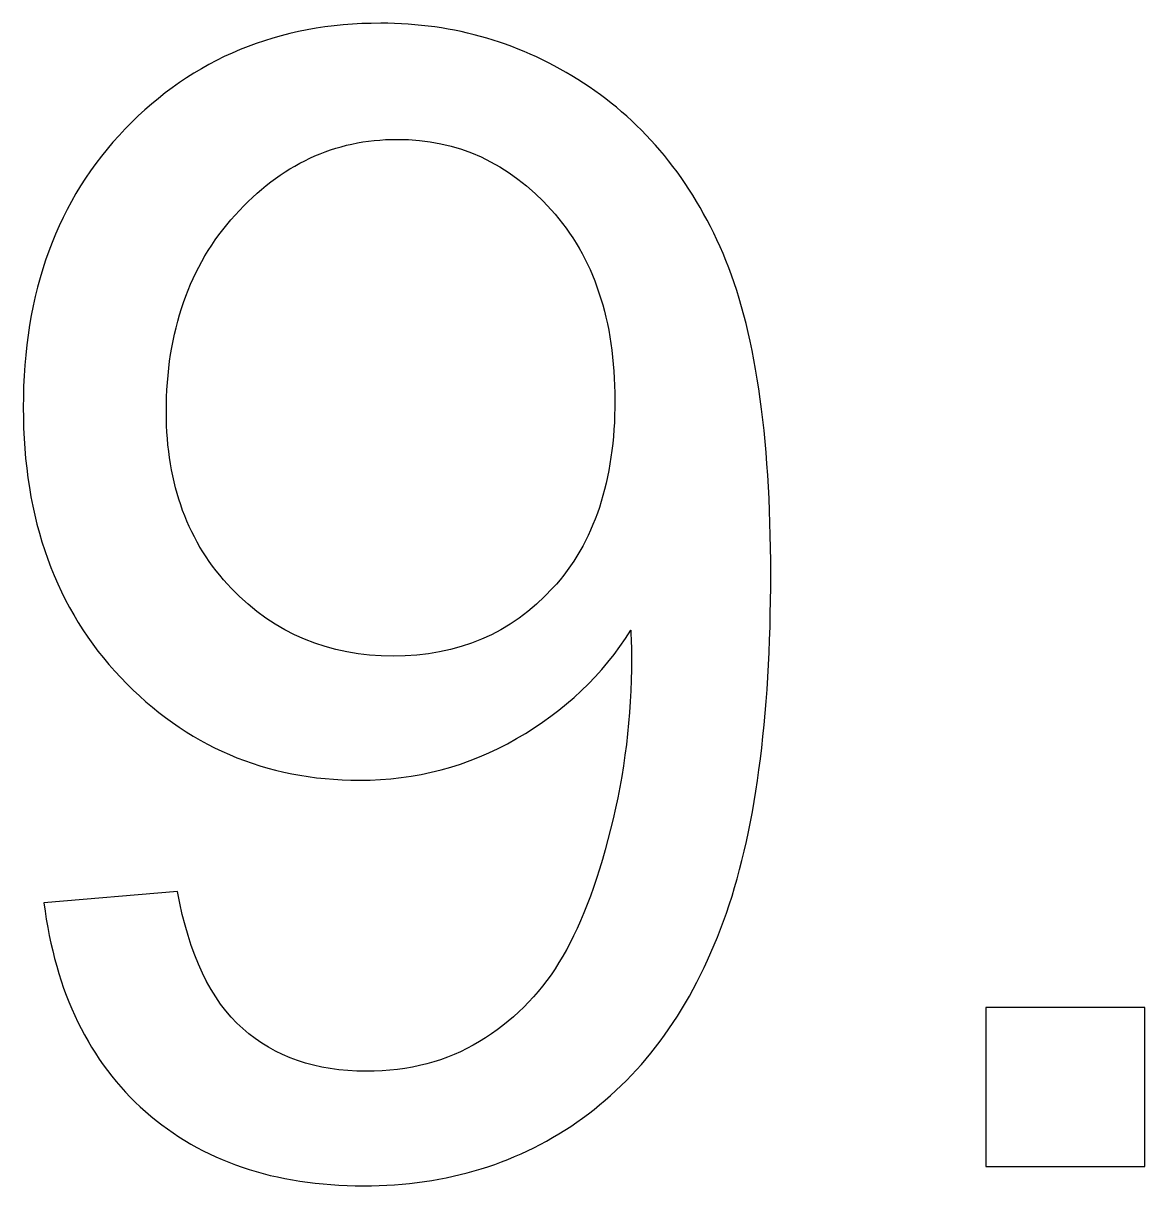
# Model space of a CAD drawing. Header units: millimetres. Extents: x -742 to 1487, y -1115 to 638.
# Drawn here: x 47.99 to 56.95, y -817.27 to -807.99 of the extents above; entities that cross this region are included whole.
import ezdxf

# ---------------------------------------------------------------- set-up
doc = ezdxf.new("R2010")
doc.units = ezdxf.units.MM
doc.layers.add('Layer 1', color=7, linetype='CONTINUOUS')

msp = doc.modelspace()

# ---------------------------------------------------------------- linework, layer by layer
at = {"layer": 'Layer 1', "color": 250}
for points, knots in [([(48.1585, -815.0096), (48.1585, -815.0096), (49.2253, -814.9207), (49.2253, -814.9207), (49.2253, -814.9207), (49.3163, -815.4245), (49.4899, -815.7885), (49.746, -816.015), (49.746, -816.015), (50.0021, -816.2415), (50.3302, -816.3558), (50.7324, -816.3558), (50.7324, -816.3558), (51.0753, -816.3558), (51.3758, -816.2775), (51.6362, -816.1187), (51.6362, -816.1187), (51.8965, -815.9621), (52.1082, -815.7525), (52.2712, -815.488), (52.2712, -815.488), (52.4342, -815.2255), (52.5718, -814.8699), (52.6839, -814.4233), (52.6839, -814.4233), (52.7961, -813.9767), (52.8512, -813.5216), (52.8512, -813.058), (52.8512, -813.058), (52.8512, -813.0093), (52.849, -812.9331), (52.8448, -812.8337), (52.8448, -812.8337), (52.6226, -813.1893), (52.3178, -813.4792), (51.9325, -813.6994), (51.9325, -813.6994), (51.5473, -813.9216), (51.1282, -814.0317), (50.6795, -814.0317), (50.6795, -814.0317), (49.928, -814.0317), (49.293, -813.7586), (48.7723, -813.2125), (48.7723, -813.2125), (48.2538, -812.6686), (47.9934, -811.9489), (47.9934, -811.0557), (47.9934, -811.0557), (47.9934, -810.1328), (48.2643, -809.392), (48.8083, -808.8289), (48.8083, -808.8289), (49.3502, -808.268), (50.0296, -807.9865), (50.8488, -807.9865), (50.8488, -807.9865), (51.4372, -807.9865), (51.977, -808.1452), (52.468, -808.4649), (52.468, -808.4649), (52.957, -808.7824), (53.3274, -809.2353), (53.5814, -809.8259), (53.5814, -809.8259), (53.8354, -810.4143), (53.9624, -811.2673), (53.9624, -812.3828), (53.9624, -812.3828), (53.9624, -813.5449), (53.8375, -814.4698), (53.5856, -815.1578), (53.5856, -815.1578), (53.3338, -815.8478), (52.957, -816.3706), (52.4596, -816.7304), (52.4596, -816.7304), (51.9622, -817.0903), (51.3801, -817.2702), (50.7112, -817.2702), (50.7112, -817.2702), (50, -817.2702), (49.42, -817.0733), (48.9692, -816.6775), (48.9692, -816.6775), (48.5205, -816.2817), (48.2495, -815.725), (48.1585, -815.0096)], [0, 0, 0, 0, 0.043478, 0.043478, 0.043478, 0.043478, 0.086957, 0.086957, 0.086957, 0.086957, 0.130435, 0.130435, 0.130435, 0.130435, 0.173913, 0.173913, 0.173913, 0.173913, 0.217391, 0.217391, 0.217391, 0.217391, 0.26087, 0.26087, 0.26087, 0.26087, 0.304348, 0.304348, 0.304348, 0.304348, 0.347826, 0.347826, 0.347826, 0.347826, 0.391304, 0.391304, 0.391304, 0.391304, 0.434783, 0.434783, 0.434783, 0.434783, 0.478261, 0.478261, 0.478261, 0.478261, 0.521739, 0.521739, 0.521739, 0.521739, 0.565217, 0.565217, 0.565217, 0.565217, 0.608696, 0.608696, 0.608696, 0.608696, 0.652174, 0.652174, 0.652174, 0.652174, 0.695652, 0.695652, 0.695652, 0.695652, 0.73913, 0.73913, 0.73913, 0.73913, 0.782609, 0.782609, 0.782609, 0.782609, 0.826087, 0.826087, 0.826087, 0.826087, 0.869565, 0.869565, 0.869565, 0.869565, 0.913043, 0.913043, 0.913043, 0.913043, 1, 1, 1, 1]), ([(52.7178, -810.9985), (52.7178, -810.3593), (52.5485, -809.8513), (52.2098, -809.4766), (52.2098, -809.4766), (51.8733, -809.102), (51.4626, -808.9136), (50.98, -808.9136), (50.98, -808.9136), (50.4805, -808.9136), (50.0487, -809.1147), (49.6846, -809.519), (49.6846, -809.519), (49.3184, -809.9232), (49.1364, -810.4482), (49.1364, -811.0916), (49.1364, -811.0916), (49.1364, -811.6695), (49.31, -812.1394), (49.655, -812.4992), (49.655, -812.4992), (50.0021, -812.8612), (50.4339, -813.0411), (50.9483, -813.0411), (50.9483, -813.0411), (51.4647, -813.0411), (51.8881, -812.8612), (52.2204, -812.4992), (52.2204, -812.4992), (52.5527, -812.1394), (52.7178, -811.6377), (52.7178, -810.9985)], [0, 0, 0, 0, 0.111111, 0.111111, 0.111111, 0.111111, 0.222222, 0.222222, 0.222222, 0.222222, 0.333333, 0.333333, 0.333333, 0.333333, 0.444444, 0.444444, 0.444444, 0.444444, 0.555556, 0.555556, 0.555556, 0.555556, 0.666667, 0.666667, 0.666667, 0.666667, 0.777778, 0.777778, 0.777778, 0.777778, 1, 1, 1, 1]), ([(55.679, -817.1178), (55.679, -817.1178), (55.679, -815.8478), (55.679, -815.8478), (55.679, -815.8478), (55.679, -815.8478), (56.949, -815.8478), (56.949, -815.8478), (56.949, -815.8478), (56.949, -815.8478), (56.949, -817.1178), (56.949, -817.1178), (56.949, -817.1178), (56.949, -817.1178), (55.679, -817.1178), (55.679, -817.1178)], [0, 0, 0, 0, 0.2, 0.2, 0.2, 0.2, 0.4, 0.4, 0.4, 0.4, 0.6, 0.6, 0.6, 0.6, 1, 1, 1, 1])]:
    msp.add_open_spline(points, degree=3, knots=knots, dxfattribs=at)
at = {"layer": 'Layer 1', "color": 250, "lineweight": 9}
for points, knots in [([(48.1585, -815.0096), (48.1585, -815.0096), (49.2253, -814.9207), (49.2253, -814.9207), (49.2253, -814.9207), (49.3163, -815.4245), (49.4899, -815.7885), (49.746, -816.015), (49.746, -816.015), (50.0021, -816.2415), (50.3302, -816.3558), (50.7324, -816.3558), (50.7324, -816.3558), (51.0753, -816.3558), (51.3758, -816.2775), (51.6362, -816.1187), (51.6362, -816.1187), (51.8965, -815.9621), (52.1082, -815.7525), (52.2712, -815.488), (52.2712, -815.488), (52.4342, -815.2255), (52.5718, -814.8699), (52.6839, -814.4233), (52.6839, -814.4233), (52.7961, -813.9767), (52.8512, -813.5216), (52.8512, -813.058), (52.8512, -813.058), (52.8512, -813.0093), (52.849, -812.9331), (52.8448, -812.8337), (52.8448, -812.8337), (52.6226, -813.1893), (52.3178, -813.4792), (51.9325, -813.6994), (51.9325, -813.6994), (51.5473, -813.9216), (51.1282, -814.0317), (50.6795, -814.0317), (50.6795, -814.0317), (49.928, -814.0317), (49.293, -813.7586), (48.7723, -813.2125), (48.7723, -813.2125), (48.2538, -812.6686), (47.9934, -811.9489), (47.9934, -811.0557), (47.9934, -811.0557), (47.9934, -810.1328), (48.2643, -809.392), (48.8083, -808.8289), (48.8083, -808.8289), (49.3502, -808.268), (50.0296, -807.9865), (50.8488, -807.9865), (50.8488, -807.9865), (51.4372, -807.9865), (51.977, -808.1452), (52.468, -808.4649), (52.468, -808.4649), (52.957, -808.7824), (53.3274, -809.2353), (53.5814, -809.8259), (53.5814, -809.8259), (53.8354, -810.4143), (53.9624, -811.2673), (53.9624, -812.3828), (53.9624, -812.3828), (53.9624, -813.5449), (53.8375, -814.4698), (53.5856, -815.1578), (53.5856, -815.1578), (53.3338, -815.8478), (52.957, -816.3706), (52.4596, -816.7304), (52.4596, -816.7304), (51.9622, -817.0903), (51.3801, -817.2702), (50.7112, -817.2702), (50.7112, -817.2702), (50, -817.2702), (49.42, -817.0733), (48.9692, -816.6775), (48.9692, -816.6775), (48.5205, -816.2817), (48.2495, -815.725), (48.1585, -815.0096)], [0, 0, 0, 0, 0.043478, 0.043478, 0.043478, 0.043478, 0.086957, 0.086957, 0.086957, 0.086957, 0.130435, 0.130435, 0.130435, 0.130435, 0.173913, 0.173913, 0.173913, 0.173913, 0.217391, 0.217391, 0.217391, 0.217391, 0.26087, 0.26087, 0.26087, 0.26087, 0.304348, 0.304348, 0.304348, 0.304348, 0.347826, 0.347826, 0.347826, 0.347826, 0.391304, 0.391304, 0.391304, 0.391304, 0.434783, 0.434783, 0.434783, 0.434783, 0.478261, 0.478261, 0.478261, 0.478261, 0.521739, 0.521739, 0.521739, 0.521739, 0.565217, 0.565217, 0.565217, 0.565217, 0.608696, 0.608696, 0.608696, 0.608696, 0.652174, 0.652174, 0.652174, 0.652174, 0.695652, 0.695652, 0.695652, 0.695652, 0.73913, 0.73913, 0.73913, 0.73913, 0.782609, 0.782609, 0.782609, 0.782609, 0.826087, 0.826087, 0.826087, 0.826087, 0.869565, 0.869565, 0.869565, 0.869565, 0.913043, 0.913043, 0.913043, 0.913043, 1, 1, 1, 1]), ([(52.7178, -810.9985), (52.7178, -810.3593), (52.5485, -809.8513), (52.2098, -809.4766), (52.2098, -809.4766), (51.8733, -809.102), (51.4626, -808.9136), (50.98, -808.9136), (50.98, -808.9136), (50.4805, -808.9136), (50.0487, -809.1147), (49.6846, -809.519), (49.6846, -809.519), (49.3184, -809.9232), (49.1364, -810.4482), (49.1364, -811.0916), (49.1364, -811.0916), (49.1364, -811.6695), (49.31, -812.1394), (49.655, -812.4992), (49.655, -812.4992), (50.0021, -812.8612), (50.4339, -813.0411), (50.9483, -813.0411), (50.9483, -813.0411), (51.4647, -813.0411), (51.8881, -812.8612), (52.2204, -812.4992), (52.2204, -812.4992), (52.5527, -812.1394), (52.7178, -811.6377), (52.7178, -810.9985)], [0, 0, 0, 0, 0.111111, 0.111111, 0.111111, 0.111111, 0.222222, 0.222222, 0.222222, 0.222222, 0.333333, 0.333333, 0.333333, 0.333333, 0.444444, 0.444444, 0.444444, 0.444444, 0.555556, 0.555556, 0.555556, 0.555556, 0.666667, 0.666667, 0.666667, 0.666667, 0.777778, 0.777778, 0.777778, 0.777778, 1, 1, 1, 1]), ([(55.679, -817.1178), (55.679, -817.1178), (55.679, -815.8478), (55.679, -815.8478), (55.679, -815.8478), (55.679, -815.8478), (56.949, -815.8478), (56.949, -815.8478), (56.949, -815.8478), (56.949, -815.8478), (56.949, -817.1178), (56.949, -817.1178), (56.949, -817.1178), (56.949, -817.1178), (55.679, -817.1178), (55.679, -817.1178)], [0, 0, 0, 0, 0.2, 0.2, 0.2, 0.2, 0.4, 0.4, 0.4, 0.4, 0.6, 0.6, 0.6, 0.6, 1, 1, 1, 1])]:
    msp.add_open_spline(points, degree=3, knots=knots, dxfattribs=at)

doc.saveas('drawing.dxf')
